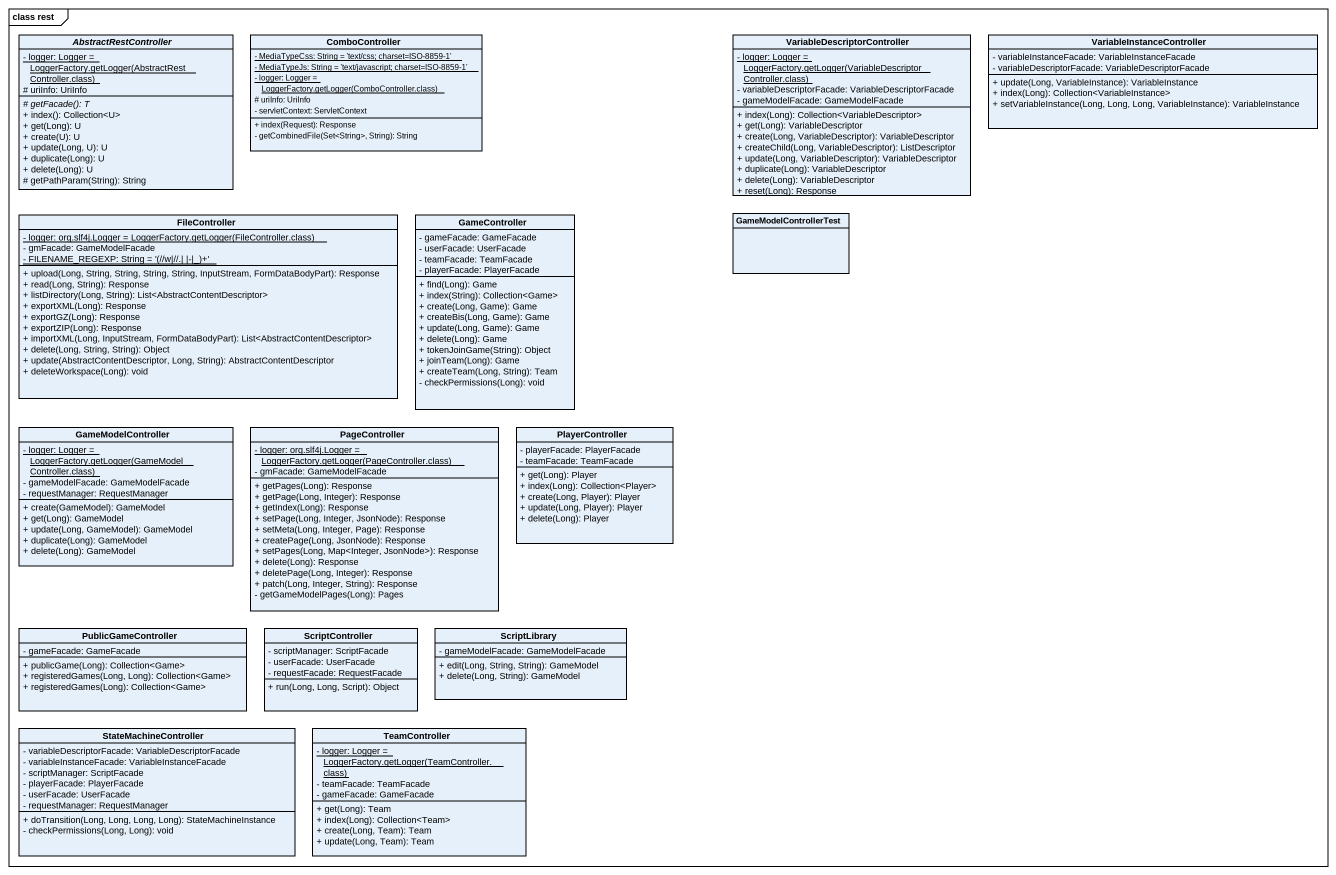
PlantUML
@startuml
mainframe class rest
hide circle
hide empty members
skinparam classAttributeIconSize 0
abstract class AbstractRestController {
  {static} {field} - logger: Logger = LoggerFactory.getLogger(AbstractRestController.class)
  # uriInfo: UriInfo
  {abstract} # getFacade(): T
  + index(): Collection~<U>
  + get(Long): U
  + create(U): U
  + update(Long, U): U
  + duplicate(Long): U
  + delete(Long): U
  # getPathParam(String): String
}
class ComboController {
  {static} - MediaTypeCss: String = 'text/css; charset=ISO-8859-1'
  {static} - MediaTypeJs: String = 'text/javascript; charset=ISO-8859-1'
  {static} {field} - logger: Logger = LoggerFactory.getLogger(ComboController.class)
  # uriInfo: UriInfo
  - servletContext: ServletContext
  + index(Request): Response
  - getCombinedFile(Set<String>, String): String
}
class VariableDescriptorController {
  {static} {field} - logger: Logger = LoggerFactory.getLogger(VariableDescriptorController.class)
  - variableDescriptorFacade: VariableDescriptorFacade
  - gameModelFacade: GameModelFacade
  + index(Long): Collection<VariableDescriptor>
  + get(Long): VariableDescriptor
  + create(Long, VariableDescriptor): VariableDescriptor
  + createChild(Long, VariableDescriptor): ListDescriptor
  + update(Long, VariableDescriptor): VariableDescriptor
  + duplicate(Long): VariableDescriptor
  + delete(Long): VariableDescriptor
  + reset(Long): Response
}
class VariableInstanceController {
  - variableInstanceFacade: VariableInstanceFacade
  - variableDescriptorFacade: VariableDescriptorFacade
  + update(Long, VariableInstance): VariableInstance
  + index(Long): Collection<VariableInstance>
  + setVariableInstance(Long, Long, Long, VariableInstance): VariableInstance
}
class FileController {
  {static} {field} - logger: org.slf4j.Logger = LoggerFactory.getLogger(FileController.class)
  - gmFacade: GameModelFacade
  {static} {field} - FILENAME_REGEXP: String = '(~//w|~//.| |-|_)+'
  + upload(Long, String, String, String, String, InputStream, FormDataBodyPart): Response
  + read(Long, String): Response
  + listDirectory(Long, String): List<AbstractContentDescriptor>
  + exportXML(Long): Response
  + exportGZ(Long): Response
  + exportZIP(Long): Response
  + importXML(Long, InputStream, FormDataBodyPart): List<AbstractContentDescriptor>
  + delete(Long, String, String): Object
  + update(AbstractContentDescriptor, Long, String): AbstractContentDescriptor
  + deleteWorkspace(Long): void
}
class GameController {
  - gameFacade: GameFacade
  - userFacade: UserFacade
  - teamFacade: TeamFacade
  - playerFacade: PlayerFacade
  + find(Long): Game
  + index(String): Collection<Game>
  + create(Long, Game): Game
  + createBis(Long, Game): Game
  + update(Long, Game): Game
  + delete(Long): Game
  + tokenJoinGame(String): Object
  + joinTeam(Long): Game
  + createTeam(Long, String): Team
  - checkPermissions(Long): void
}
class GameModelControllerTest
class GameModelController {
  {static} {field} - logger: Logger = LoggerFactory.getLogger(GameModelController.class)
  - gameModelFacade: GameModelFacade
  - requestManager: RequestManager
  + create(GameModel): GameModel
  + get(Long): GameModel
  + update(Long, GameModel): GameModel
  + duplicate(Long): GameModel
  + delete(Long): GameModel
}
class PageController {
  {static} {field} - logger: org.slf4j.Logger = LoggerFactory.getLogger(PageController.class)
  - gmFacade: GameModelFacade
  + getPages(Long): Response
  + getPage(Long, Integer): Response
  + getIndex(Long): Response
  + setPage(Long, Integer, JsonNode): Response
  + setMeta(Long, Integer, Page): Response
  + createPage(Long, JsonNode): Response
  + setPages(Long, Map<Integer, JsonNode>): Response
  + delete(Long): Response
  + deletePage(Long, Integer): Response
  + patch(Long, Integer, String): Response
  - getGameModelPages(Long): Pages
}
class PlayerController {
  - playerFacade: PlayerFacade
  - teamFacade: TeamFacade
  + get(Long): Player
  + index(Long): Collection<Player>
  + create(Long, Player): Player
  + update(Long, Player): Player
  + delete(Long): Player
}
class PublicGameController {
  - gameFacade: GameFacade
  + publicGame(Long): Collection<Game>
  + registeredGames(Long, Long): Collection<Game>
  + registeredGames(Long): Collection<Game>
}
class ScriptController {
  - scriptManager: ScriptFacade
  - userFacade: UserFacade
  - requestFacade: RequestFacade
  + run(Long, Long, Script): Object
}
class ScriptLibrary {
  - gameModelFacade: GameModelFacade
  + edit(Long, String, String): GameModel
  + delete(Long, String): GameModel
}
class StateMachineController {
  - variableDescriptorFacade: VariableDescriptorFacade
  - variableInstanceFacade: VariableInstanceFacade
  - scriptManager: ScriptFacade
  - playerFacade: PlayerFacade
  - userFacade: UserFacade
  - requestManager: RequestManager
  + doTransition(Long, Long, Long, Long): StateMachineInstance
  - checkPermissions(Long, Long): void
}
class TeamController {
  {static} {field} - logger: Logger = LoggerFactory.getLogger(TeamController.class)
  - teamFacade: TeamFacade
  - gameFacade: GameFacade
  + get(Long): Team
  + index(Long): Collection<Team>
  + create(Long, Team): Team
  + update(Long, Team): Team
}
@enduml
